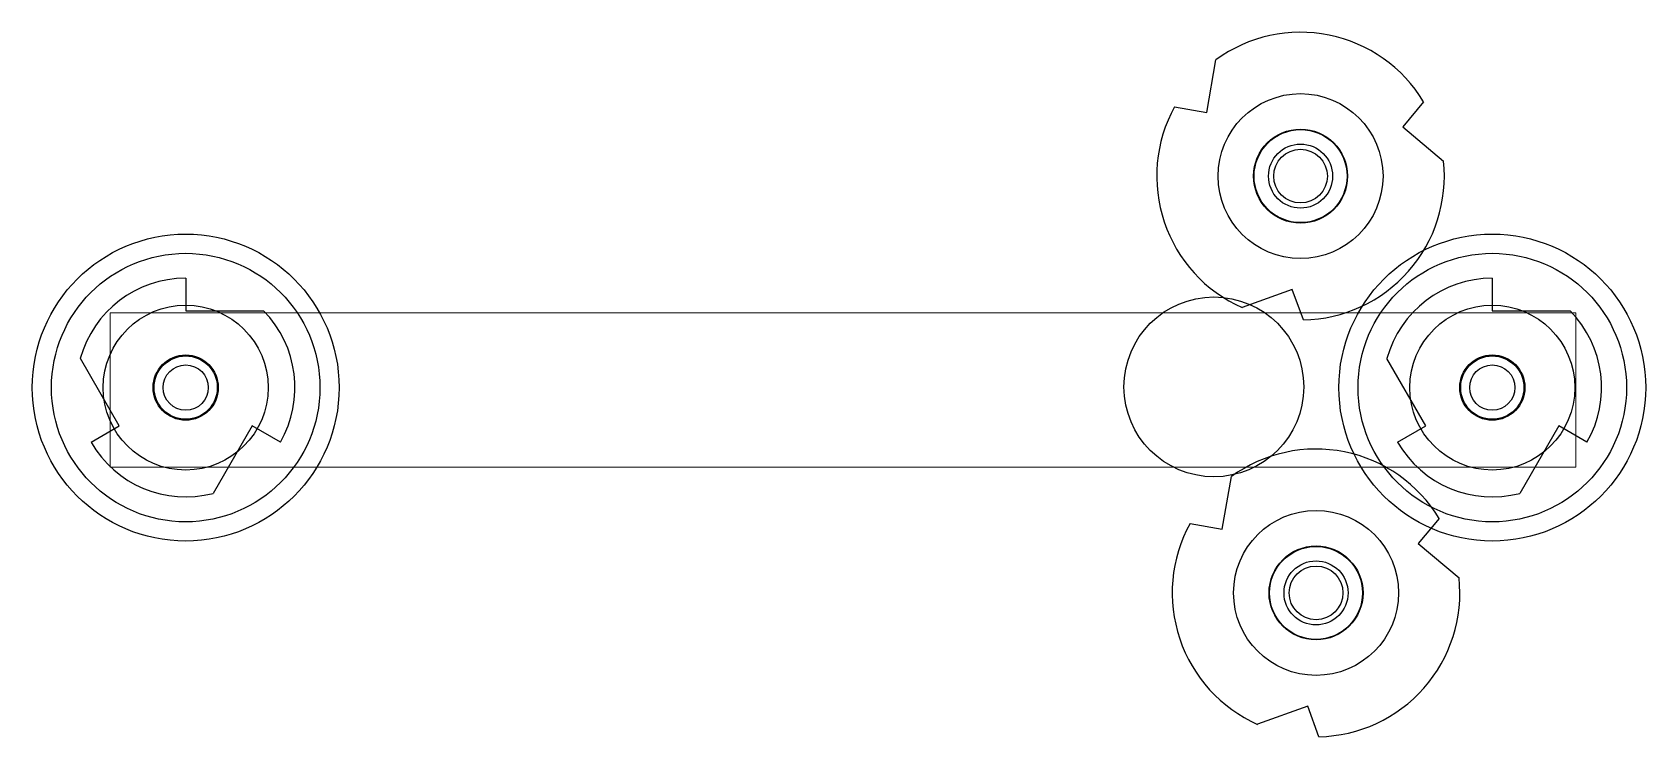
# Model space of a CAD drawing. Extents: x 7.83 to 12.04, y 25.04 to 26.87.
import ezdxf

# ---------------------------------------------------------------- set-up
doc = ezdxf.new("R2010")
doc.units = 0
doc.header["$LTSCALE"] = 5
doc.header["$MEASUREMENT"] = 0
for name, color, linetype in [('Z0_BOTCOMP', 4, 'Continuous'), ('Z0_CUT500', 4, 'Continuous'), ('Z0_RUBBER', 4, 'Continuous'), ('Z0_TOPCOMP', 6, 'Continuous')]:
    doc.layers.add(name, color=color, linetype=linetype)

msp = doc.modelspace()

# ---------------------------------------------------------------- linework, layer by layer
at = {"layer": 'Z0_BOTCOMP', "color": 4, "linetype": 'Continuous', "lineweight": 25}
for p, q in [((10.8962, 26.664), (10.9203, 26.8011)), ((10.8125, 26.6788), (10.8962, 26.664)), ((11.4619, 26.6917), (11.4072, 26.6266)), ((11.4072, 26.6266), (11.5138, 26.5371)), ((8.2341, 26.2316), (8.2341, 26.1466)), ((11.6409, 26.2316), (11.6409, 26.1466)), ((11.1192, 26.2027), (10.9885, 26.1551)), ((11.1483, 26.1228), (11.1192, 26.2027)), ((8.2341, 26.1466), (8.4371, 26.1466)), ((11.6409, 26.1466), (11.844, 26.1466)), ((8.0609, 25.8466), (7.9594, 26.0224)), ((11.4677, 25.8466), (11.3662, 26.0224)), ((7.9873, 25.8041), (8.0609, 25.8466)), ((8.4073, 25.8466), (8.3058, 25.6708)), ((8.4809, 25.8041), (8.4073, 25.8466)), ((11.3941, 25.8041), (11.4677, 25.8466)), ((11.8141, 25.8466), (11.7126, 25.6708)), ((11.8877, 25.8041), (11.8141, 25.8466)), ((10.9366, 25.5777), (10.9607, 25.7147)), ((10.8529, 25.5924), (10.9366, 25.5777)), ((11.5023, 25.6053), (11.4476, 25.5402)), ((11.4476, 25.5402), (11.5542, 25.4508)), ((11.1596, 25.1164), (11.0289, 25.0688)), ((11.1887, 25.0365), (11.1596, 25.1164))]:
    msp.add_line(p, q, dxfattribs=at)
for centre, radius in [((11.1409, 26.4978), 0.1212), ((11.1409, 26.4978), 0.0835), ((8.2341, 25.9466), 0.085), ((8.2341, 25.9466), 0.059), ((11.6409, 25.9466), 0.085), ((11.6409, 25.9466), 0.059), ((11.1813, 25.4114), 0.1212), ((11.1813, 25.4114), 0.0835)]:
    msp.add_circle(centre, radius, dxfattribs=at)
for centre, radius, start, end in [((11.1409, 26.4978), 0.375, 31.1354, 126.023), ((11.1409, 26.4978), 0.375, 151.1354, -113.977), ((11.1409, 26.4978), 0.375, -88.8646, 6.023), ((8.2341, 25.9466), 0.285, 90, 164.5679), ((11.6409, 25.9466), 0.285, 90, 164.5679), ((8.2341, 25.9466), 0.285, -30, 44.5679), ((11.6409, 25.9466), 0.285, -30, 44.5679), ((8.2341, 25.9466), 0.285, -150, -75.4321), ((11.6409, 25.9466), 0.285, -150, -75.4321), ((11.1813, 25.4114), 0.375, 31.1354, 126.023), ((11.1813, 25.4114), 0.375, 151.1354, -113.977), ((11.1813, 25.4114), 0.375, -88.8646, 6.023)]:
    msp.add_arc(centre, radius, start, end, dxfattribs=at)
at = {"layer": 'Z0_CUT500', "color": 5, "linetype": 'Continuous', "lineweight": 25}
for centre, radius in [((11.1409, 26.4978), 0.1225), ((10.9149, 25.9484), 0.2344), ((8.2341, 25.9466), 0.0825), ((11.6409, 25.9466), 0.0825), ((11.1813, 25.4114), 0.1225)]:
    msp.add_circle(centre, radius, dxfattribs=at)
at = {"layer": 'Z0_RUBBER', "color": 2, "linetype": 'Continuous', "lineweight": 25}
for centre, radius in [((11.1409, 26.4978), 0.215), ((11.1409, 26.4978), 0.07), ((8.2341, 25.9466), 0.4), ((11.6409, 25.9466), 0.4), ((8.2341, 25.9466), 0.215), ((11.6409, 25.9466), 0.215), ((11.1813, 25.4114), 0.215), ((11.1813, 25.4114), 0.07)]:
    msp.add_circle(centre, radius, dxfattribs=at)
at = {"layer": 'Z0_TOPCOMP', "color": 6, "linetype": 'Continuous', "lineweight": 5}
for p, q in [((8.0372, 26.1418), (11.8585, 26.1418)), ((8.0372, 25.7395), (8.0372, 26.1418)), ((8.0372, 26.1418), (8.0372, 26.1418)), ((11.8585, 26.1418), (11.8585, 25.7395)), ((11.8585, 25.7395), (8.0372, 25.7395))]:
    msp.add_line(p, q, dxfattribs=at)
at = {"layer": 'Z0_TOPCOMP', "color": 6, "linetype": 'Continuous', "lineweight": 25}
for centre in [(8.2341, 25.9466), (11.6409, 25.9466)]:
    msp.add_circle(centre, 0.35, dxfattribs=at)

doc.saveas('drawing.dxf')
